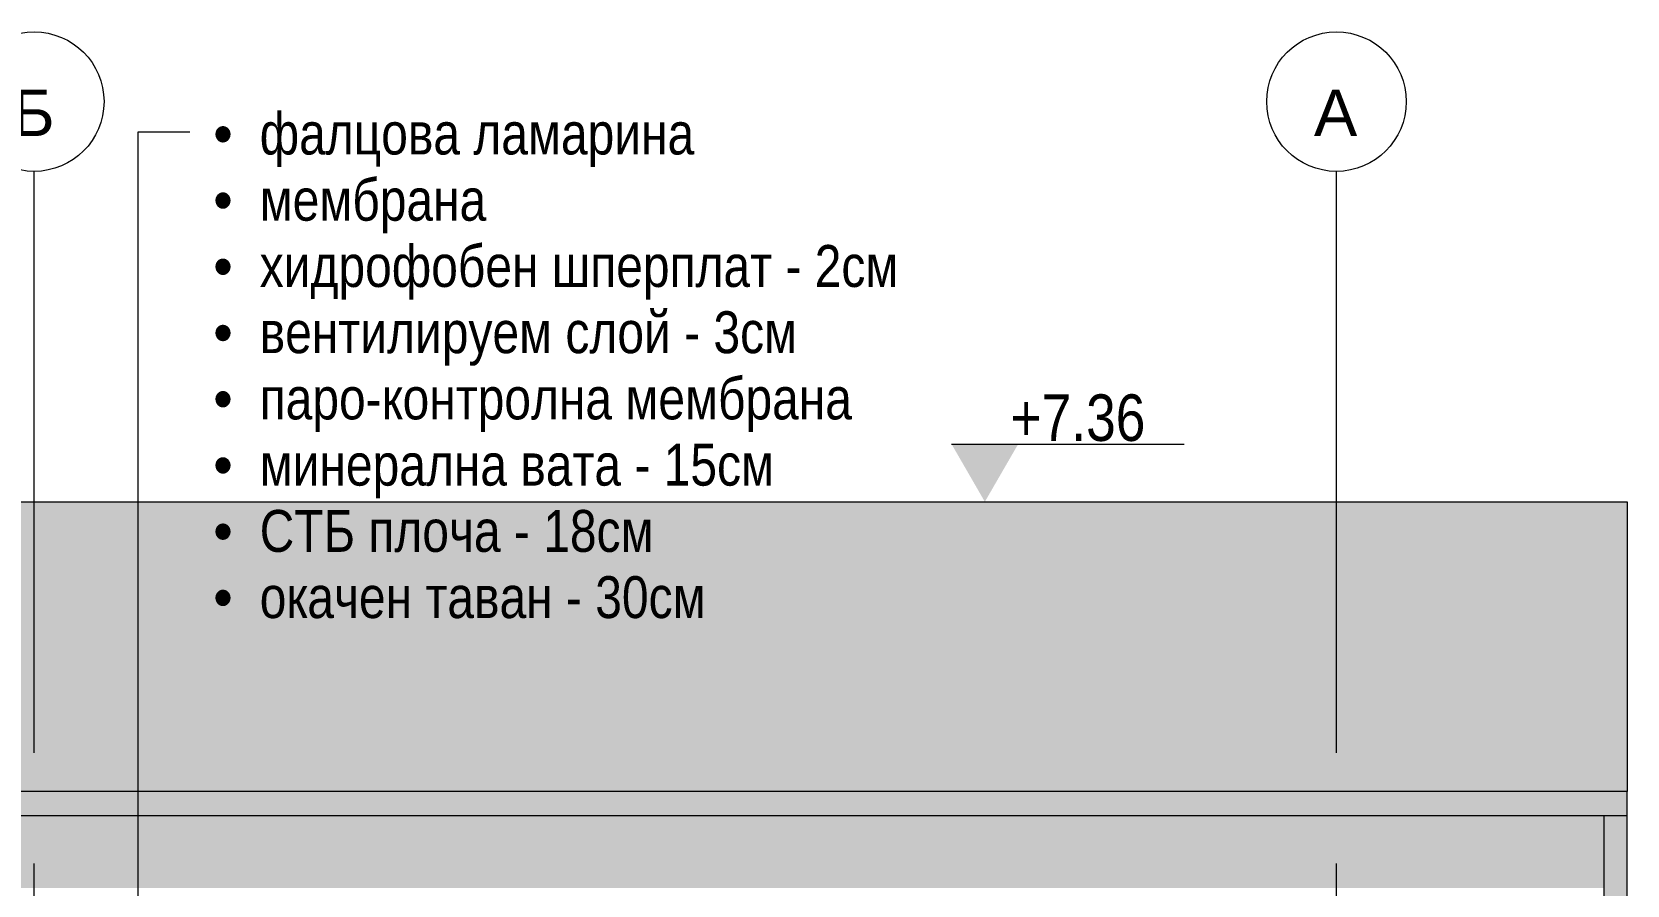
# Model space of a CAD drawing. Header units: centimetres. Extents: x 0 to 25250, y 0 to 2250.
# Drawn here: x 16338.9 to 16681.9, y 947.9 to 1131.4 of the extents above; entities that cross this region are included whole.
import ezdxf

# ---------------------------------------------------------------- set-up
doc = ezdxf.new("R2010")
doc.units = ezdxf.units.CM
doc.linetypes.add('22-View-2$0$Dash dot', pattern=[79.375, 31.75, -23.8125, 0, -23.8125])
for name, color, linetype, lineweight in [('A-ANNO-NOTE', 7, 'Continuous', 9), ('A-ROOF', 7, 'Continuous', 9), ('A-ROOF-FNSH', 7, 'Continuous', 9), ('A-ROOF-PATT', 7, 'Continuous', 9), ('A-WALL-FNSH', 7, 'Continuous', 9), ('A-WALL-PATT', 7, 'Continuous', 9), ('G-ANNO-DIMS', 7, 'Continuous', 9), ('G-ANNO-TEXT', 7, 'Continuous', 9), ('S-GRID', 7, 'Continuous', 9), ('S-GRID-IDEN', 7, 'Continuous', 9)]:
    doc.layers.add(name, color=color, linetype=linetype, lineweight=lineweight)
doc.styles.add('22-View-2$0$Arial', font='arial.ttf', dxfattribs={"height": 10})
doc.styles.add('22-View-2$0$Arial Narrow_1', font='ARIALN.TTF', dxfattribs={"height": 10})
doc.styles.add('22-View-2$0$Arial Narrow_2', font='ARIALN.TTF', dxfattribs={"height": 9})

# ---------------------------------------------------------------- blocks, each defined once
blk = doc.blocks.new('Grid - TEC_GRID_CIRCLE-145857-A-A')
at = {"layer": 'S-GRID-IDEN'}
blk.add_circle((234.09, 821.81), 15, dxfattribs=at)
blk = doc.blocks.new('Spot Elevations - ELEVATION_PROJECT-150941-A-A')
at = {"layer": 'A-ANNO-NOTE'}
blk.add_hatch(color=256, dxfattribs=at).paths.add_polyline_path([(198.6, 685.85), (212.91, 685.85), (205.75, 673.46)])
blk.add_line((198.6, 685.85), (248.6, 685.85), dxfattribs=at)

msp = doc.modelspace()

# ---------------------------------------------------------------- hatches: boundary and pattern name
at = {"layer": 'A-ROOF-PATT', "true_color": 0x8b8b8b}
h = msp.add_hatch(dxfattribs=at)
h.set_pattern_fill('FP2_16', color=252, style=0, pattern_type=2)
h.set_pattern_definition([(0, (15441.791, 832.8764), (16.51, 8.207), [0.8382, -15.672]), (90, (15425.281, 832.876), (-16.51, 8.207), [8.207, 0]), (90, (15426.551, 832.876), (-16.51, 8.207), [8.207, 0])])
h.paths.add_polyline_path([(16015.61, 968.03), (16681.87, 968.03), (16681.87, 1030.34), (15596.87, 1030.34), (15596.87, 968.03), (15990.85, 968.03)])
at = {"layer": 'A-ROOF-PATT', "true_color": 0xc0c0c0}
msp.add_hatch(color=9, dxfattribs=at).paths.add_polyline_path([(16681.87, 962.84), (16681.87, 968.03), (15596.87, 968.03), (15596.87, 962.84), (16634.63, 962.84)])
at = {"layer": 'A-ROOF-PATT', "true_color": 0xffff80}
msp.add_hatch(color=51, dxfattribs=at).paths.add_polyline_path([(15611.87, 947.27), (16676.87, 947.27), (16676.87, 962.84), (15601.87, 962.84), (15601.87, 947.27)])
at = {"layer": 'A-WALL-PATT', "true_color": 0xc0c0c0}
msp.add_hatch(color=9, dxfattribs=at).paths.add_polyline_path([(16676.87, 923.41), (16681.87, 923.41), (16681.87, 962.84), (16676.87, 962.84), (16676.87, 923.41)])

# ---------------------------------------------------------------- linework, layer by layer
at = {"layer": 'A-ROOF'}
for p, q in [((15596.87, 1030.34), (16681.87, 1030.34)), ((16681.87, 1030.34), (16681.87, 968.03)), ((16676.87, 962.84), (15601.87, 962.84))]:
    msp.add_line(p, q, dxfattribs=at)
at = {"layer": 'A-ROOF-FNSH'}
for p, q in [((16681.87, 968.03), (15596.87, 968.03)), ((16681.87, 962.84), (16681.87, 968.03))]:
    msp.add_line(p, q, dxfattribs=at)
at = {"layer": 'A-WALL-FNSH'}
for p, q in [((16681.87, 962.84), (16676.87, 962.84)), ((16676.87, 962.84), (16676.87, 923.41)), ((16681.87, 923.41), (16681.87, 962.84))]:
    msp.add_line(p, q, dxfattribs=at)
at = {"layer": 'G-ANNO-TEXT'}
for p, q in [((16361.69, 1109.87), (16372.85, 1109.87)), ((16361.69, 924.32), (16361.69, 1109.87))]:
    msp.add_line(p, q, dxfattribs=at)
at = {"layer": 'S-GRID', "color": 1, "lineweight": 18, "true_color": 0xff0000}
for p, q in [((16339.37, 976.37), (16339.37, 1101.37)), ((16619.37, 976.37), (16619.37, 1101.37))]:
    msp.add_line(p, q, dxfattribs=at)
at = {"layer": 'S-GRID', "color": 1, "linetype": '22-View-2$0$Dash dot', "lineweight": 18, "true_color": 0xff0000}
for p, q in [((16339.37, 205.54), (16339.37, 976.37)), ((16619.37, 205.54), (16619.37, 976.37))]:
    msp.add_line(p, q, dxfattribs=at)

# ---------------------------------------------------------------- block references
at = {"layer": 'G-ANNO-DIMS'}
msp.add_blockref('Spot Elevations - ELEVATION_PROJECT-150941-A-A', (16338.02, 356.88), dxfattribs=at)
at = {"layer": 'S-GRID-IDEN'}
for p in [(16105.28, 294.57), (16385.28, 294.57)]:
    msp.add_blockref('Grid - TEC_GRID_CIRCLE-145857-A-A', p, dxfattribs=at)

# ---------------------------------------------------------------- texts
at = {"layer": 'G-ANNO-DIMS', "insert": (16549.3, 1053.43), "char_height": 10, "width": 34.7536, "attachment_point": 1, "line_spacing_factor": 0.974696, "style": '22-View-2$0$Arial Narrow_1'}
msp.add_mtext('+7.36', dxfattribs=at)
at = {"layer": 'G-ANNO-TEXT', "insert": (16377.85, 1114.02), "char_height": 9, "width": 216.6, "attachment_point": 1, "line_spacing_factor": 0.949189, "style": '22-View-2$0$Arial Narrow_2'}
msp.add_mtext('\\pi-5.00004,l5.00004,t9.99999,15.00003,19.99998,25.00002,29.99997,35.00001,39.99996,45,50.00004,54.99999,60.00003,64.99998,70.00002,74.99997,80.00001,84.99996,90,95.00004,99.99999,105.00003,109.99998,115.00002,119.99997,125.00001,129.99996,135,140.00004,144.99999,150.00003,154.99998,160.00002;{\\fSymbol|b0|i0|c2|p18;·^I\\fArial Narrow|b0|i0|c204|p34;фалцова ламарина\\P\\fSymbol|b0|i0|c2|p18;·^I\\fArial Narrow|b0|i0|c204|p34;мембрана\\P\\fSymbol|b0|i0|c2|p18;·^I\\fArial Narrow|b0|i0|c204|p34;хидрофобен шперплат }- 2{\\fArial Narrow|b0|i0|c204|p34;см\\P\\fSymbol|b0|i0|c2|p18;·^I\\fArial Narrow|b0|i0|c204|p34;вентилируем слой }- 3{\\fArial Narrow|b0|i0|c204|p34;см\\P\\fSymbol|b0|i0|c2|p18;·^I\\fArial Narrow|b0|i0|c204|p34;паро}-{\\fArial Narrow|b0|i0|c204|p34;контролна мембрана\\P\\fSymbol|b0|i0|c2|p18;·^I\\fArial Narrow|b0|i0|c204|p34;минерална вата }- 15{\\fArial Narrow|b0|i0|c204|p34;см\\P\\fSymbol|b0|i0|c2|p18;·^I\\fArial Narrow|b0|i0|c204|p34;СТБ плоча }- 18{\\fArial Narrow|b0|i0|c204|p34;см\\P\\fSymbol|b0|i0|c2|p18;·^I\\fArial Narrow|b0|i0|c204|p34;окачен таван }- 30{\\fArial Narrow|b0|i0|c204|p34;см}', dxfattribs=at)
at = {"layer": 'S-GRID-IDEN', "char_height": 10, "attachment_point": 5, "line_spacing_factor": 0.936439, "style": '22-View-2$0$Arial'}
for s, insert, width in [('\\pt50,100,150,200,250,300,350,400,450,500,550,600,650,700,750,800,850,900,950,1000,1050,1100,1150,1200,1250,1300,1350,1400,1450,1500,1550,1600;{\\fArial|b0|i0|c204|p34;Б}', (16339.19, 1113.99), 9.6), ('\\pt50,100,150,200,250,300,350,400,450,500,550,600,650,700,750,800,850,900,950,1000,1050,1100,1150,1200,1250,1300,1350,1400,1450,1500,1550,1600;{\\fArial|b0|i0|c204|p34;А}', (16619.19, 1113.99), 9.9)]:
    msp.add_mtext(s, dxfattribs=dict(at, insert=insert, width=width))

doc.saveas('drawing.dxf')
